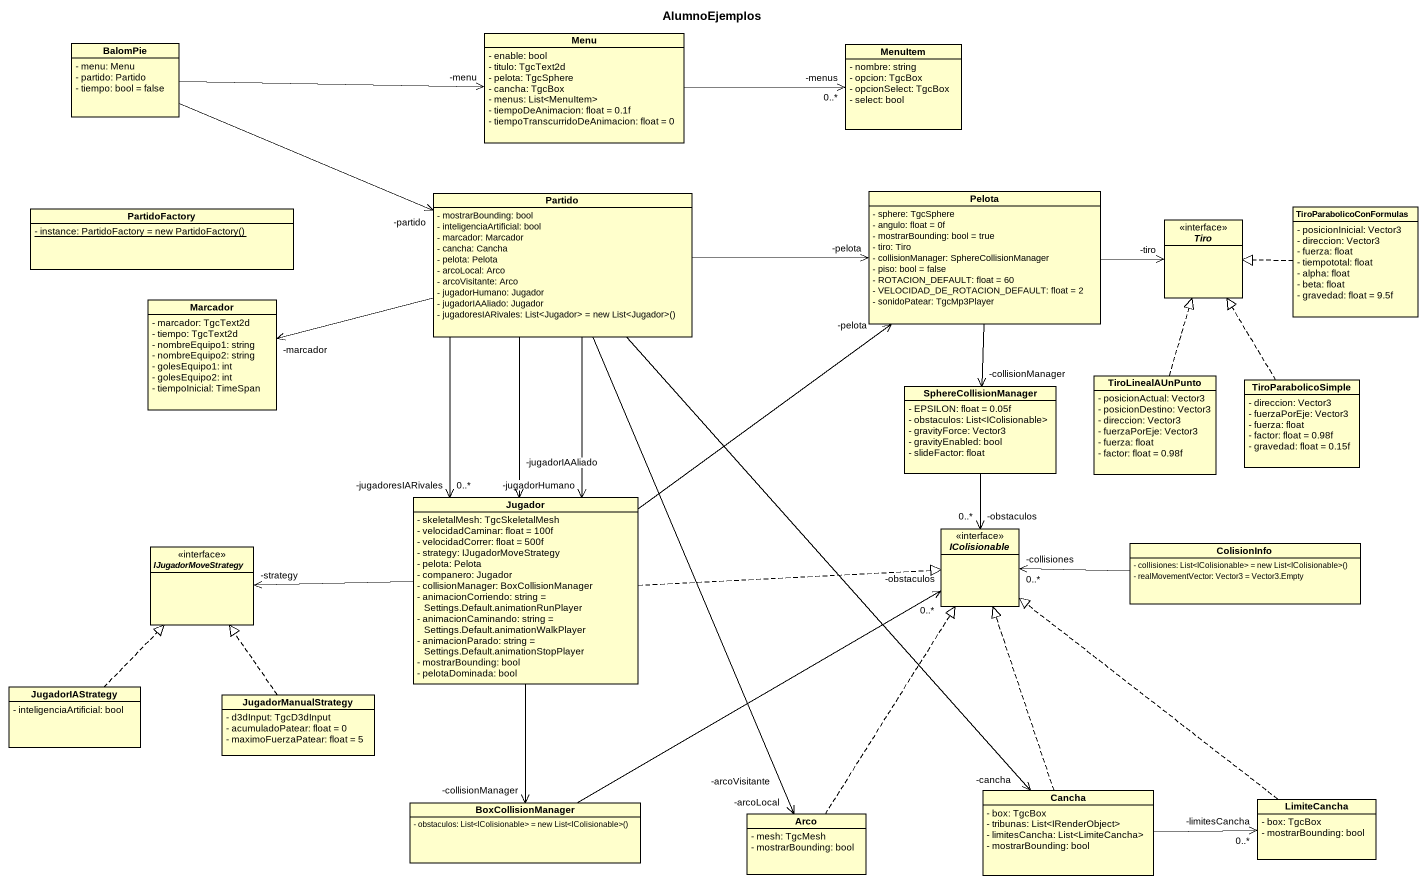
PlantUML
@startuml
title AlumnoEjemplos
hide circle
hide empty members
skinparam classAttributeIconSize 0
class Menu {
  - enable: bool
  - titulo: TgcText2d
  - pelota: TgcSphere
  - cancha: TgcBox
  - menus: List<MenuItem>
  - tiempoDeAnimacion: float = 0.1f
  - tiempoTranscurridoDeAnimacion: float = 0
}
class BalomPie {
  - menu: Menu
  - partido: Partido
  - tiempo: bool = false
}
class MenuItem {
  - nombre: string
  - opcion: TgcBox
  - opcionSelect: TgcBox
  - select: bool
}
class Partido {
  - mostrarBounding: bool
  - inteligenciaArtificial: bool
  - marcador: Marcador
  - cancha: Cancha
  - pelota: Pelota
  - arcoLocal: Arco
  - arcoVisitante: Arco
  - jugadorHumano: Jugador
  - jugadorIAAliado: Jugador
  {field} - jugadoresIARivales: List<Jugador> = new List<Jugador>()
}
class Pelota {
  - sphere: TgcSphere
  - angulo: float = 0f
  - mostrarBounding: bool = true
  - tiro: Tiro
  - collisionManager: SphereCollisionManager
  - piso: bool = false
  - ROTACION_DEFAULT: float = 60
  - VELOCIDAD_DE_ROTACION_DEFAULT: float = 2
  - sonidoPatear: TgcMp3Player
}
class PartidoFactory {
  {static} {field} - instance: PartidoFactory = new PartidoFactory()
}
interface Tiro <<interface>>
class TiroParabolicoConFormulas {
  - posicionInicial: Vector3
  - direccion: Vector3
  - fuerza: float
  - tiempototal: float
  - alpha: float
  - beta: float
  - gravedad: float = 9.5f
}
class Marcador {
  - marcador: TgcText2d
  - tiempo: TgcText2d
  - nombreEquipo1: string
  - nombreEquipo2: string
  - golesEquipo1: int
  - golesEquipo2: int
  - tiempoInicial: TimeSpan
}
class SphereCollisionManager {
  - EPSILON: float = 0.05f
  - obstaculos: List<IColisionable>
  - gravityForce: Vector3
  - gravityEnabled: bool
  - slideFactor: float
}
class TiroLinealAUnPunto {
  - posicionActual: Vector3
  - posicionDestino: Vector3
  - direccion: Vector3
  - fuerzaPorEje: Vector3
  - fuerza: float
  - factor: float = 0.98f
}
class TiroParabolicoSimple {
  - direccion: Vector3
  - fuerzaPorEje: Vector3
  - fuerza: float
  - factor: float = 0.98f
  - gravedad: float = 0.15f
}
class Jugador {
  - skeletalMesh: TgcSkeletalMesh
  - velocidadCaminar: float = 100f
  - velocidadCorrer: float = 500f
  - strategy: IJugadorMoveStrategy
  - pelota: Pelota
  - companero: Jugador
  - collisionManager: BoxCollisionManager
  - animacionCorriendo: string = Settings.Default.animationRunPlayer
  - animacionCaminando: string = Settings.Default.animationWalkPlayer
  - animacionParado: string = Settings.Default.animationStopPlayer
  - mostrarBounding: bool
  - pelotaDominada: bool
}
interface IJugadorMoveStrategy <<interface>>
interface IColisionable <<interface>>
class ColisionInfo {
  {field} - collisiones: List<IColisionable> = new List<IColisionable>()
  - realMovementVector: Vector3 = Vector3.Empty
}
class JugadorIAStrategy {
  - inteligenciaArtificial: bool
}
class JugadorManualStrategy {
  - d3dInput: TgcD3dInput
  - acumuladoPatear: float = 0
  - maximoFuerzaPatear: float = 5
}
class BoxCollisionManager {
  {field} - obstaculos: List<IColisionable> = new List<IColisionable>()
}
class Arco {
  - mesh: TgcMesh
  - mostrarBounding: bool
}
class Cancha {
  - box: TgcBox
  - tribunas: List<IRenderObject>
  - limitesCancha: List<LimiteCancha>
  - mostrarBounding: bool
}
class LimiteCancha {
  - box: TgcBox
  - mostrarBounding: bool
}
Menu -right-> "-menus\n0..*" MenuItem
BalomPie -right-> "-menu" Menu
BalomPie -right-> "-partido" Partido
Partido -right-> "-pelota" Pelota
Partido -left-> "-marcador" Marcador
Partido --> "-jugadoresIARivales\n0..*" Jugador
Partido --> "-jugadorHumano" Jugador
Partido --> "-jugadorIAAliado" Jugador
Partido --> "-arcoLocal" Arco
Partido --> "-arcoVisitante" Arco
Partido --> "-cancha" Cancha
Pelota -right-> "-tiro" Tiro
Pelota --> "-collisionManager" SphereCollisionManager
TiroParabolicoConFormulas .left.|> Tiro
SphereCollisionManager --> "-obstaculos\n0..*" IColisionable
TiroLinealAUnPunto .up.|> Tiro
TiroParabolicoSimple .up.|> Tiro
Jugador -up-> "-pelota" Pelota
Jugador -left-> "-strategy" IJugadorMoveStrategy
Jugador .right.|> IColisionable
Jugador --> "-collisionManager" BoxCollisionManager
ColisionInfo -left-> "-collisiones\n0..*" IColisionable
JugadorIAStrategy .up.|> IJugadorMoveStrategy
JugadorManualStrategy .up.|> IJugadorMoveStrategy
BoxCollisionManager -right-> "-obstaculos\n0..*" IColisionable
Arco .up.|> IColisionable
Cancha .up.|> IColisionable
Cancha -right-> "-limitesCancha\n0..*" LimiteCancha
LimiteCancha .up.|> IColisionable
@enduml
